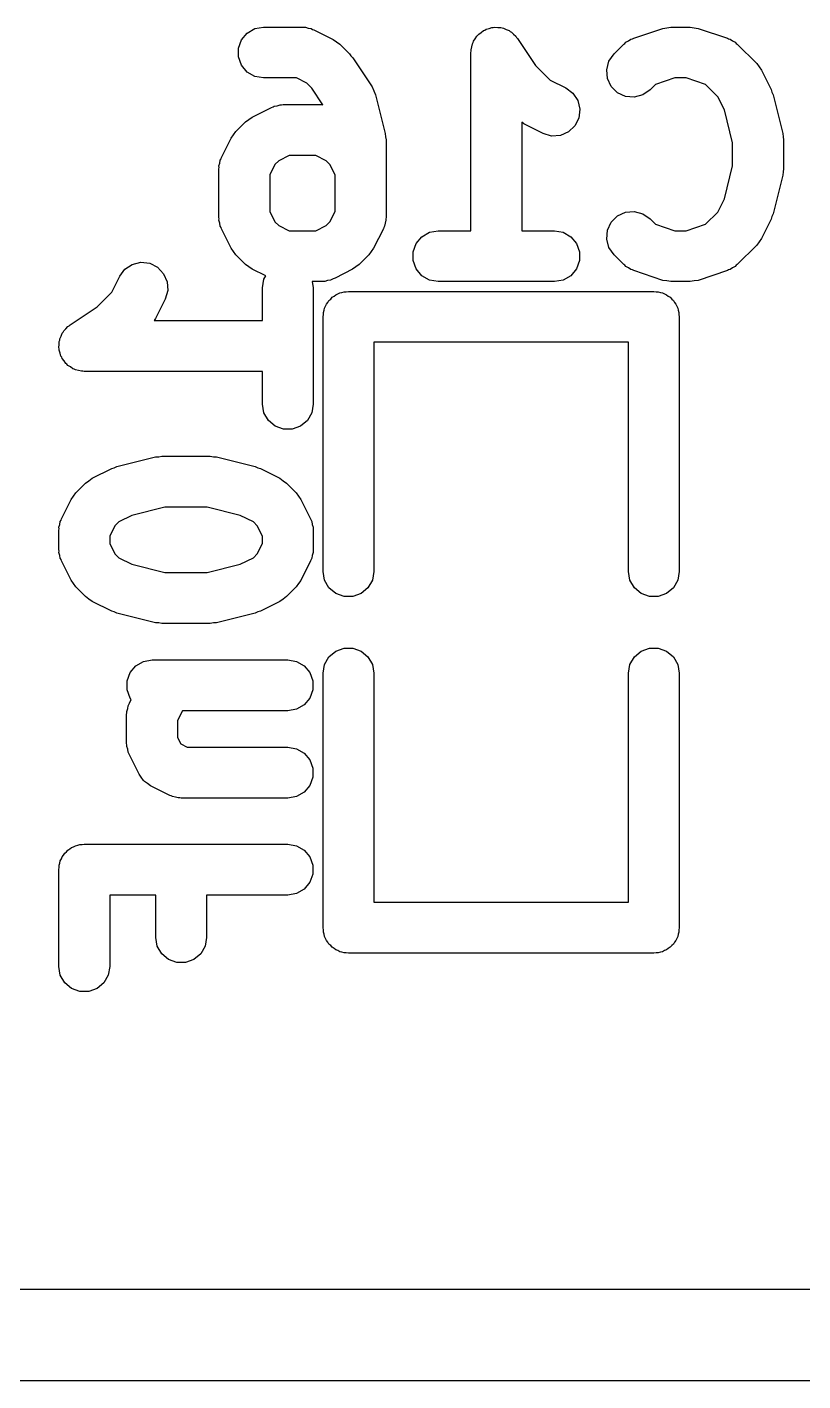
# Model space of a CAD drawing. Extents: x 25.3 to 49.5, y -85 to -25.3.
# Drawn here: x 35.565 to 37.5, y -84.95 to -81.573 of the extents above; entities that cross this region are included whole.
import ezdxf

# ---------------------------------------------------------------- set-up
doc = ezdxf.new("R2010")
doc.units = 0
doc.header["$MEASUREMENT"] = 0
doc.layers.add('BLACK', color=7, linetype='CONTINUOUS')

msp = doc.modelspace()

# ---------------------------------------------------------------- linework, layer by layer
at = {"layer": 'Black'}
for p, q in [((36.0997, -81.6051), (36.1139, -81.5882)), ((36.1139, -81.5882), (36.133, -81.5771)), ((36.133, -81.5771), (36.1547, -81.5733)), ((36.1547, -81.5733), (36.2515, -81.5733)), ((36.2515, -81.5733), (36.2551, -81.5739)), ((36.2551, -81.5739), (36.2588, -81.5737)), ((36.2588, -81.5737), (36.2659, -81.5758)), ((36.2659, -81.5758), (36.2732, -81.5771)), ((36.2732, -81.5771), (36.2764, -81.579)), ((36.2764, -81.579), (36.2799, -81.58)), ((36.2799, -81.58), (36.3283, -81.6042)), ((36.6914, -81.5909), (36.6977, -81.5867)), ((36.6977, -81.5867), (36.7036, -81.5818)), ((36.7036, -81.5818), (36.7069, -81.5806)), ((36.7069, -81.5806), (36.7098, -81.5787)), ((36.7098, -81.5787), (36.7172, -81.5769)), ((36.7172, -81.5769), (36.7243, -81.5743)), ((36.7243, -81.5743), (36.7278, -81.5743)), ((36.7278, -81.5743), (36.7312, -81.5734)), ((36.7312, -81.5734), (36.7388, -81.5743)), ((36.7388, -81.5743), (36.7463, -81.5743)), ((36.7463, -81.5743), (36.7496, -81.5755)), ((36.7496, -81.5755), (36.7531, -81.5759)), ((36.7531, -81.5759), (36.7599, -81.5792)), ((36.7599, -81.5792), (36.7671, -81.5818)), ((36.7671, -81.5818), (36.7698, -81.5841)), ((36.7698, -81.5841), (36.7729, -81.5856)), ((36.7729, -81.5856), (36.7781, -81.5911)), ((37.0781, -81.6008), (37.1507, -81.5766)), ((37.1507, -81.5766), (37.1607, -81.5751)), ((37.1607, -81.5751), (37.1707, -81.5733)), ((37.1707, -81.5733), (37.2191, -81.5733)), ((37.2191, -81.5733), (37.2291, -81.5751)), ((37.2291, -81.5751), (37.2392, -81.5766)), ((37.2392, -81.5766), (37.3118, -81.6008)), ((36.0922, -81.6258), (36.0997, -81.6051)), ((36.3283, -81.6042), (36.3364, -81.6103)), ((36.3364, -81.6103), (36.3448, -81.6161)), ((36.3448, -81.6161), (36.369, -81.6403)), ((36.6743, -81.6226), (36.6756, -81.6151)), ((36.6756, -81.6151), (36.6774, -81.612)), ((36.6774, -81.612), (36.6784, -81.6087)), ((36.6784, -81.6087), (36.6829, -81.6026)), ((36.6829, -81.6026), (36.6867, -81.596)), ((36.6867, -81.596), (36.6894, -81.5937)), ((36.6894, -81.5937), (36.6914, -81.5909)), ((36.7781, -81.5911), (36.7839, -81.596)), ((36.7839, -81.596), (36.7857, -81.599)), ((36.7857, -81.599), (36.7881, -81.6016)), ((36.7881, -81.6016), (36.833, -81.6689)), ((37.0291, -81.6403), (37.0533, -81.6161)), ((37.0533, -81.6161), (37.0563, -81.614)), ((37.0563, -81.614), (37.0587, -81.6113)), ((37.0587, -81.6113), (37.0652, -81.6077)), ((37.0652, -81.6077), (37.0713, -81.6034)), ((37.0713, -81.6034), (37.0749, -81.6025)), ((37.0749, -81.6025), (37.0781, -81.6008)), ((37.3118, -81.6008), (37.315, -81.6025)), ((37.315, -81.6025), (37.3185, -81.6034)), ((37.3185, -81.6034), (37.3246, -81.6077)), ((37.3246, -81.6077), (37.3312, -81.6113)), ((37.3312, -81.6113), (37.3336, -81.614)), ((37.3336, -81.614), (37.3366, -81.6161)), ((37.3366, -81.6161), (37.385, -81.6645)), ((36.0922, -81.6478), (36.0922, -81.6258)), ((36.0997, -81.6686), (36.0922, -81.6478)), ((36.369, -81.6403), (36.3726, -81.6454)), ((36.3726, -81.6454), (36.3769, -81.65)), ((36.3769, -81.65), (36.4253, -81.7225)), ((36.6718, -81.6368), (36.6724, -81.6333)), ((36.6718, -82.0813), (36.6718, -81.6368)), ((36.6722, -81.6298), (36.6743, -81.6226)), ((36.6724, -81.6333), (36.6722, -81.6298)), ((37.0164, -81.6584), (37.0291, -81.6403)), ((36.1139, -81.6855), (36.0997, -81.6686)), ((36.133, -81.6965), (36.1139, -81.6855)), ((36.833, -81.6689), (36.8697, -81.7056)), ((37.0107, -81.6797), (37.0164, -81.6584)), ((37.0126, -81.7016), (37.0107, -81.6797)), ((37.385, -81.6645), (37.3908, -81.6728)), ((37.3908, -81.6728), (37.3969, -81.681)), ((37.3969, -81.681), (37.4211, -81.7294)), ((36.1547, -81.7003), (36.133, -81.6965)), ((36.2365, -81.7003), (36.1547, -81.7003)), ((36.2623, -81.7132), (36.2365, -81.7003)), ((36.2747, -81.7256), (36.2623, -81.7132)), ((36.4253, -81.7225), (36.4297, -81.7326)), ((36.8697, -81.7056), (36.9088, -81.7252)), ((37.022, -81.7216), (37.0126, -81.7016)), ((37.0375, -81.7372), (37.022, -81.7216)), ((37.1325, -81.7165), (37.1189, -81.7301)), ((37.181, -81.7003), (37.1325, -81.7165)), ((37.2088, -81.7003), (37.181, -81.7003)), ((37.2574, -81.7165), (37.2088, -81.7003)), ((37.2879, -81.747), (37.2574, -81.7165)), ((36.3025, -81.7673), (36.2747, -81.7256)), ((36.4297, -81.7326), (36.4341, -81.7424)), ((36.4341, -81.7424), (36.4582, -81.8391)), ((36.9088, -81.7252), (36.9266, -81.7383)), ((36.9266, -81.7383), (36.9387, -81.7567)), ((36.9387, -81.7567), (36.9438, -81.7781)), ((37.0575, -81.7465), (37.0375, -81.7372)), ((37.0795, -81.7484), (37.0575, -81.7465)), ((37.1008, -81.7427), (37.0795, -81.7484)), ((37.1189, -81.7301), (37.1008, -81.7427)), ((37.3043, -81.7799), (37.2879, -81.747)), ((37.4211, -81.7294), (37.423, -81.736)), ((37.423, -81.736), (37.4259, -81.7424)), ((37.4259, -81.7424), (37.4501, -81.8391)), ((36.1263, -81.7977), (36.1747, -81.7735)), ((36.1747, -81.7735), (36.1782, -81.7725)), ((36.1782, -81.7725), (36.1814, -81.7707)), ((36.1814, -81.7707), (36.1887, -81.7694)), ((36.1887, -81.7694), (36.1959, -81.7672)), ((36.1959, -81.7672), (36.1995, -81.7675)), ((36.1995, -81.7675), (36.2031, -81.7668)), ((36.2031, -81.7668), (36.2999, -81.7668)), ((36.2999, -81.7668), (36.3025, -81.7673)), ((36.9438, -81.7781), (36.9413, -81.8001)), ((37.3249, -81.8623), (37.3043, -81.7799)), ((36.0856, -81.8338), (36.1098, -81.8096)), ((36.1098, -81.8096), (36.1181, -81.8038)), ((36.1181, -81.8038), (36.1263, -81.7977)), ((36.8037, -81.8146), (36.7988, -81.8109)), ((36.7988, -81.8109), (36.7988, -82.0813)), ((36.852, -81.8387), (36.8037, -81.8146)), ((36.9314, -81.8198), (36.9154, -81.8349)), ((36.9413, -81.8001), (36.9314, -81.8198)), ((36.0496, -81.8987), (36.0737, -81.8503)), ((36.0737, -81.8503), (36.0798, -81.8421)), ((36.0798, -81.8421), (36.0856, -81.8338)), ((36.4582, -81.8391), (36.4588, -81.8469)), ((36.4588, -81.8469), (36.4601, -81.8545)), ((36.4601, -81.8545), (36.4601, -82.048)), ((36.8732, -81.845), (36.852, -81.8387)), ((36.8952, -81.8437), (36.8732, -81.845)), ((36.9154, -81.8349), (36.8952, -81.8437)), ((37.4501, -81.8391), (37.4506, -81.8469)), ((37.4506, -81.8469), (37.4519, -81.8545)), ((37.4519, -81.8545), (37.4519, -81.9271)), ((37.3249, -81.9193), (37.3249, -81.8623)), ((36.0429, -81.9271), (36.0435, -81.9235)), ((36.0433, -81.9198), (36.0454, -81.9127)), ((36.0435, -81.9235), (36.0433, -81.9198)), ((36.0454, -81.9127), (36.0467, -81.9054)), ((36.0467, -81.9054), (36.0485, -81.9022)), ((36.0485, -81.9022), (36.0496, -81.8987)), ((36.1827, -81.9163), (36.1699, -81.9421)), ((36.1923, -81.9067), (36.1827, -81.9163)), ((36.2181, -81.8938), (36.1923, -81.9067)), ((36.2849, -81.8938), (36.2181, -81.8938)), ((36.3106, -81.9067), (36.2849, -81.8938)), ((36.3203, -81.9163), (36.3106, -81.9067)), ((36.3331, -81.9421), (36.3203, -81.9163)), ((37.3043, -82.0017), (37.3249, -81.9193)), ((36.0429, -82.048), (36.0429, -81.9271)), ((36.1699, -81.9421), (36.1699, -82.0331)), ((36.3331, -82.0331), (36.3331, -81.9421)), ((37.4501, -81.9425), (37.4259, -82.0393)), ((37.4506, -81.9347), (37.4501, -81.9425)), ((37.4519, -81.9271), (37.4506, -81.9347)), ((37.2879, -82.0346), (37.3043, -82.0017)), ((36.0435, -82.0517), (36.0429, -82.048)), ((36.0433, -82.0553), (36.0435, -82.0517)), ((36.0454, -82.0624), (36.0433, -82.0553)), ((36.1699, -82.0331), (36.1827, -82.0588)), ((36.1827, -82.0588), (36.1923, -82.0684)), ((36.3106, -82.0684), (36.3203, -82.0588)), ((36.3203, -82.0588), (36.3331, -82.0331)), ((36.4597, -82.0553), (36.4576, -82.0624)), ((36.4601, -82.048), (36.4595, -82.0517)), ((36.4595, -82.0517), (36.4597, -82.0553)), ((37.0126, -82.08), (37.022, -82.06)), ((37.022, -82.06), (37.0375, -82.0444)), ((37.0375, -82.0444), (37.0575, -82.0351)), ((37.0575, -82.0351), (37.0795, -82.0332)), ((37.0795, -82.0332), (37.1008, -82.0389)), ((37.1008, -82.0389), (37.1189, -82.0515)), ((37.1189, -82.0515), (37.1325, -82.0651)), ((37.2574, -82.0651), (37.2879, -82.0346)), ((37.4211, -82.0523), (37.3969, -82.1006)), ((37.423, -82.0456), (37.4211, -82.0523)), ((37.4259, -82.0393), (37.423, -82.0456)), ((36.0467, -82.0698), (36.0454, -82.0624)), ((36.0485, -82.0729), (36.0467, -82.0698)), ((36.0496, -82.0764), (36.0485, -82.0729)), ((36.0737, -82.1248), (36.0496, -82.0764)), ((36.1923, -82.0684), (36.2181, -82.0813)), ((36.2181, -82.0813), (36.2849, -82.0813)), ((36.2849, -82.0813), (36.3106, -82.0684)), ((36.4534, -82.0764), (36.4292, -82.1248)), ((36.4545, -82.0729), (36.4534, -82.0764)), ((36.4563, -82.0698), (36.4545, -82.0729)), ((36.4576, -82.0624), (36.4563, -82.0698)), ((36.5493, -82.0962), (36.5684, -82.0851)), ((36.5684, -82.0851), (36.5902, -82.0813)), ((36.5902, -82.0813), (36.6718, -82.0813)), ((36.7988, -82.0813), (36.8804, -82.0813)), ((36.8804, -82.0813), (36.9022, -82.0851)), ((36.9022, -82.0851), (36.9213, -82.0962)), ((37.0107, -82.102), (37.0126, -82.08)), ((37.1325, -82.0651), (37.181, -82.0813)), ((37.181, -82.0813), (37.2088, -82.0813)), ((37.2088, -82.0813), (37.2574, -82.0651)), ((36.0798, -82.133), (36.0737, -82.1248)), ((36.4292, -82.1248), (36.4232, -82.133)), ((36.5276, -82.1338), (36.5352, -82.1131)), ((36.5352, -82.1131), (36.5493, -82.0962)), ((36.9213, -82.0962), (36.9354, -82.1131)), ((36.9354, -82.1131), (36.943, -82.1338)), ((37.0164, -82.1233), (37.0107, -82.102)), ((37.0291, -82.1413), (37.0164, -82.1233)), ((37.385, -82.1171), (37.3366, -82.1655)), ((37.3908, -82.1088), (37.385, -82.1171)), ((37.3969, -82.1006), (37.3908, -82.1088)), ((35.8271, -82.1652), (35.8485, -82.16)), ((35.8485, -82.16), (35.8705, -82.1626)), ((36.0856, -82.1413), (36.0798, -82.133)), ((36.1098, -82.1655), (36.0856, -82.1413)), ((36.4173, -82.1413), (36.3932, -82.1655)), ((36.4232, -82.133), (36.4173, -82.1413)), ((36.5276, -82.1558), (36.5276, -82.1338)), ((36.5352, -82.1766), (36.5276, -82.1558)), ((36.943, -82.1558), (36.9354, -82.1766)), ((36.943, -82.1338), (36.943, -82.1558)), ((37.0533, -82.1655), (37.0291, -82.1413)), ((35.776, -82.2342), (35.7956, -82.195)), ((35.7956, -82.195), (35.8087, -82.1773)), ((35.8087, -82.1773), (35.8271, -82.1652)), ((35.8705, -82.1626), (35.8902, -82.1724)), ((35.8902, -82.1724), (35.9053, -82.1884)), ((35.9053, -82.1884), (35.9141, -82.2087)), ((36.1181, -82.1713), (36.1098, -82.1655)), ((36.1263, -82.1774), (36.1181, -82.1713)), ((36.1599, -82.1942), (36.1263, -82.1774)), ((36.1555, -82.2017), (36.1599, -82.1942)), ((36.3767, -82.1774), (36.3331, -82.1992)), ((36.3848, -82.1714), (36.3767, -82.1774)), ((36.3932, -82.1655), (36.3848, -82.1714)), ((36.5493, -82.1935), (36.5352, -82.1766)), ((36.5684, -82.2045), (36.5493, -82.1935)), ((36.9213, -82.1935), (36.9022, -82.2045)), ((36.9354, -82.1766), (36.9213, -82.1935)), ((37.0563, -82.1676), (37.0533, -82.1655)), ((37.0587, -82.1704), (37.0563, -82.1676)), ((37.0652, -82.1739), (37.0587, -82.1704)), ((37.0713, -82.1782), (37.0652, -82.1739)), ((37.0749, -82.1791), (37.0713, -82.1782)), ((37.0781, -82.1809), (37.0749, -82.1791)), ((37.1507, -82.2051), (37.0781, -82.1809)), ((37.3118, -82.1809), (37.2392, -82.2051)), ((37.315, -82.1791), (37.3118, -82.1809)), ((37.3185, -82.1782), (37.315, -82.1791)), ((37.3246, -82.1739), (37.3185, -82.1782)), ((37.3312, -82.1704), (37.3246, -82.1739)), ((37.3336, -82.1676), (37.3312, -82.1704)), ((37.3366, -82.1655), (37.3336, -82.1676)), ((35.9141, -82.2087), (35.9154, -82.2307)), ((36.1517, -82.2234), (36.1555, -82.2017)), ((36.1517, -82.3051), (36.1517, -82.2234)), ((36.2999, -82.2083), (36.276, -82.2083)), ((36.276, -82.2083), (36.2787, -82.2234)), ((36.2787, -82.2234), (36.2787, -82.5137)), ((36.3035, -82.2077), (36.2999, -82.2083)), ((36.3071, -82.2079), (36.3035, -82.2077)), ((36.3143, -82.2058), (36.3071, -82.2079)), ((36.3216, -82.2045), (36.3143, -82.2058)), ((36.3248, -82.2026), (36.3216, -82.2045)), ((36.3283, -82.2016), (36.3248, -82.2026)), ((36.3331, -82.1992), (36.3283, -82.2016)), ((36.5902, -82.2083), (36.5684, -82.2045)), ((36.8804, -82.2083), (36.5902, -82.2083)), ((36.9022, -82.2045), (36.8804, -82.2083)), ((37.1607, -82.2065), (37.1507, -82.2051)), ((37.1707, -82.2083), (37.1607, -82.2065)), ((37.2191, -82.2083), (37.1707, -82.2083)), ((37.2291, -82.2065), (37.2191, -82.2083)), ((37.2392, -82.2051), (37.2291, -82.2065)), ((35.7393, -82.2708), (35.776, -82.2342)), ((35.9091, -82.2518), (35.885, -82.3002)), ((35.9154, -82.2307), (35.9091, -82.2518)), ((36.3114, -82.2642), (36.315, -82.26)), ((36.315, -82.26), (36.3178, -82.2552)), ((36.3178, -82.2552), (36.322, -82.2516)), ((36.322, -82.2516), (36.3256, -82.2474)), ((36.3256, -82.2474), (36.3304, -82.2446)), ((36.3304, -82.2446), (36.3346, -82.241)), ((36.3346, -82.241), (36.3399, -82.2391)), ((36.3399, -82.2391), (36.3447, -82.2363)), ((36.3447, -82.2363), (36.3501, -82.2354)), ((36.3501, -82.2354), (36.3554, -82.2335)), ((36.3554, -82.2335), (36.3609, -82.2335)), ((36.3609, -82.2335), (36.3664, -82.2325)), ((36.3664, -82.2325), (37.1284, -82.2325)), ((37.1284, -82.2325), (37.1339, -82.2335)), ((37.1339, -82.2335), (37.1394, -82.2335)), ((37.1394, -82.2335), (37.1446, -82.2354)), ((37.1446, -82.2354), (37.1501, -82.2363)), ((37.1501, -82.2363), (37.1549, -82.2391)), ((37.1549, -82.2391), (37.1602, -82.241)), ((37.1602, -82.241), (37.1644, -82.2446)), ((37.1644, -82.2446), (37.1692, -82.2474)), ((37.1692, -82.2474), (37.1728, -82.2516)), ((37.1728, -82.2516), (37.177, -82.2552)), ((37.177, -82.2552), (37.1798, -82.26)), ((37.1798, -82.26), (37.1834, -82.2642)), ((35.672, -82.3157), (35.7393, -82.2708)), ((36.3029, -82.296), (36.3039, -82.2905)), ((36.3029, -82.931), (36.3029, -82.296)), ((36.3039, -82.285), (36.3058, -82.2797)), ((36.3039, -82.2905), (36.3039, -82.285)), ((36.3058, -82.2797), (36.3067, -82.2743)), ((36.3067, -82.2743), (36.3095, -82.2695)), ((36.3095, -82.2695), (36.3114, -82.2642)), ((37.1834, -82.2642), (37.1853, -82.2695)), ((37.1853, -82.2695), (37.1881, -82.2743)), ((37.1881, -82.2743), (37.189, -82.2797)), ((37.189, -82.2797), (37.1909, -82.285)), ((37.1909, -82.285), (37.1909, -82.2905)), ((37.1909, -82.2905), (37.1919, -82.296)), ((37.1919, -82.296), (37.1919, -82.931)), ((35.6545, -82.3341), (35.656, -82.331)), ((35.656, -82.331), (35.6615, -82.3257)), ((35.6615, -82.3257), (35.6664, -82.3199)), ((35.6664, -82.3199), (35.6694, -82.3182)), ((35.6694, -82.3182), (35.672, -82.3157)), ((35.885, -82.3002), (35.8813, -82.3051)), ((35.8813, -82.3051), (36.1517, -82.3051)), ((35.6447, -82.3575), (35.6459, -82.3542)), ((35.6447, -82.3651), (35.6447, -82.3575)), ((35.6459, -82.3542), (35.6463, -82.3507)), ((35.6463, -82.3507), (35.6496, -82.3439)), ((35.6496, -82.3439), (35.6522, -82.3368)), ((35.6522, -82.3368), (35.6545, -82.3341)), ((37.0649, -82.3595), (36.4299, -82.3595)), ((36.4299, -82.3595), (36.4299, -82.931)), ((37.0649, -82.931), (37.0649, -82.3595)), ((35.6438, -82.3727), (35.6447, -82.3651)), ((35.6447, -82.3761), (35.6438, -82.3727)), ((35.6447, -82.3796), (35.6447, -82.3761)), ((35.6473, -82.3867), (35.6447, -82.3796)), ((35.6491, -82.3941), (35.6473, -82.3867)), ((35.651, -82.397), (35.6491, -82.3941)), ((35.6522, -82.4003), (35.651, -82.397)), ((35.6571, -82.4061), (35.6522, -82.4003)), ((35.6613, -82.4124), (35.6571, -82.4061)), ((35.6641, -82.4145), (35.6613, -82.4124)), ((35.6664, -82.4172), (35.6641, -82.4145)), ((35.673, -82.421), (35.6664, -82.4172)), ((35.6791, -82.4255), (35.673, -82.421)), ((35.6824, -82.4265), (35.6791, -82.4255)), ((35.6855, -82.4282), (35.6824, -82.4265)), ((35.693, -82.4296), (35.6855, -82.4282)), ((35.7002, -82.4317), (35.693, -82.4296)), ((35.7037, -82.4315), (35.7002, -82.4317)), ((35.7072, -82.4321), (35.7037, -82.4315)), ((36.1517, -82.4321), (35.7072, -82.4321)), ((36.1517, -82.5137), (36.1517, -82.4321)), ((36.1555, -82.5354), (36.1517, -82.5137)), ((36.2787, -82.5137), (36.2749, -82.5354)), ((36.1666, -82.5545), (36.1555, -82.5354)), ((36.1835, -82.5687), (36.1666, -82.5545)), ((36.2639, -82.5545), (36.247, -82.5687)), ((36.2749, -82.5354), (36.2639, -82.5545)), ((36.2042, -82.5762), (36.1835, -82.5687)), ((36.2262, -82.5762), (36.2042, -82.5762)), ((36.247, -82.5687), (36.2262, -82.5762)), ((35.7886, -82.6698), (35.8853, -82.6456)), ((35.8853, -82.6456), (35.8931, -82.6451)), ((35.8931, -82.6451), (35.9007, -82.6437)), ((35.9007, -82.6437), (36.0217, -82.6437)), ((36.0217, -82.6437), (36.0293, -82.6451)), ((36.0293, -82.6451), (36.0371, -82.6456)), ((36.0371, -82.6456), (36.1338, -82.6698)), ((35.719, -82.7049), (35.7272, -82.6988)), ((35.7272, -82.6988), (35.7756, -82.6746)), ((35.7756, -82.6746), (35.7822, -82.6727)), ((35.7822, -82.6727), (35.7886, -82.6698)), ((36.1338, -82.6698), (36.1402, -82.6727)), ((36.1402, -82.6727), (36.1468, -82.6746)), ((36.1468, -82.6746), (36.1952, -82.6988)), ((36.1952, -82.6988), (36.2034, -82.7049)), ((35.6807, -82.7432), (35.6865, -82.7349)), ((35.6865, -82.7349), (35.7107, -82.7107)), ((35.7107, -82.7107), (35.719, -82.7049)), ((36.2034, -82.7049), (36.2117, -82.7107)), ((36.2117, -82.7107), (36.2359, -82.7349)), ((36.2359, -82.7349), (36.2417, -82.7432)), ((35.6504, -82.7998), (35.6746, -82.7514)), ((35.6746, -82.7514), (35.6807, -82.7432)), ((36.2417, -82.7432), (36.2478, -82.7514)), ((36.2478, -82.7514), (36.272, -82.7998)), ((35.6475, -82.8065), (35.6494, -82.8033)), ((35.6494, -82.8033), (35.6504, -82.7998)), ((35.8261, -82.7913), (35.7932, -82.8078)), ((35.9085, -82.7707), (35.8261, -82.7913)), ((36.0139, -82.7707), (35.9085, -82.7707)), ((36.0963, -82.7913), (36.0139, -82.7707)), ((36.1292, -82.8078), (36.0963, -82.7913)), ((36.272, -82.7998), (36.273, -82.8033)), ((36.273, -82.8033), (36.2749, -82.8065)), ((35.6437, -82.8282), (35.6443, -82.8246)), ((35.6437, -82.8766), (35.6437, -82.8282)), ((35.6441, -82.8209), (35.6462, -82.8138)), ((35.6443, -82.8246), (35.6441, -82.8209)), ((35.6462, -82.8138), (35.6475, -82.8065)), ((35.7836, -82.8174), (35.7707, -82.8432)), ((35.7932, -82.8078), (35.7836, -82.8174)), ((36.1388, -82.8174), (36.1292, -82.8078)), ((36.1517, -82.8432), (36.1388, -82.8174)), ((36.2749, -82.8065), (36.2762, -82.8138)), ((36.2762, -82.8138), (36.2783, -82.8209)), ((36.2783, -82.8209), (36.2781, -82.8246)), ((36.2781, -82.8246), (36.2787, -82.8282)), ((36.2787, -82.8282), (36.2787, -82.8766)), ((35.7707, -82.8432), (35.7707, -82.8616)), ((35.7707, -82.8616), (35.7836, -82.8873)), ((36.1388, -82.8873), (36.1517, -82.8616)), ((36.1517, -82.8616), (36.1517, -82.8432)), ((35.6443, -82.8802), (35.6437, -82.8766)), ((35.6441, -82.8838), (35.6443, -82.8802)), ((35.6462, -82.891), (35.6441, -82.8838)), ((35.6475, -82.8983), (35.6462, -82.891)), ((35.6494, -82.9015), (35.6475, -82.8983)), ((35.6504, -82.905), (35.6494, -82.9015)), ((35.6746, -82.9533), (35.6504, -82.905)), ((35.7836, -82.8873), (35.7932, -82.897)), ((35.7932, -82.897), (35.8261, -82.9134)), ((36.0963, -82.9134), (36.1292, -82.897)), ((36.1292, -82.897), (36.1388, -82.8873)), ((36.272, -82.905), (36.2478, -82.9534)), ((36.273, -82.9015), (36.272, -82.905)), ((36.2749, -82.8983), (36.273, -82.9015)), ((36.2762, -82.891), (36.2749, -82.8983)), ((36.2783, -82.8838), (36.2762, -82.891)), ((36.2787, -82.8766), (36.2781, -82.8802)), ((36.2781, -82.8802), (36.2783, -82.8838)), ((35.8261, -82.9134), (35.9085, -82.934)), ((35.9085, -82.934), (36.0139, -82.934)), ((36.0139, -82.934), (36.0963, -82.9134)), ((36.3067, -82.9527), (36.3029, -82.931)), ((36.4299, -82.931), (36.4261, -82.9527)), ((37.0687, -82.9527), (37.0649, -82.931)), ((37.1919, -82.931), (37.1881, -82.9527)), ((35.6807, -82.9615), (35.6746, -82.9533)), ((35.6865, -82.9699), (35.6807, -82.9615)), ((35.7107, -82.994), (35.6865, -82.9699)), ((36.2359, -82.9699), (36.2117, -82.994)), ((36.2418, -82.9615), (36.2359, -82.9699)), ((36.2478, -82.9534), (36.2418, -82.9615)), ((36.3178, -82.9718), (36.3067, -82.9527)), ((36.3346, -82.986), (36.3178, -82.9718)), ((36.415, -82.9718), (36.3982, -82.986)), ((36.4261, -82.9527), (36.415, -82.9718)), ((37.0798, -82.9718), (37.0687, -82.9527)), ((37.0966, -82.986), (37.0798, -82.9718)), ((37.177, -82.9718), (37.1602, -82.986)), ((37.1881, -82.9527), (37.177, -82.9718)), ((35.719, -82.9999), (35.7107, -82.994)), ((35.7272, -83.0059), (35.719, -82.9999)), ((35.7756, -83.0301), (35.7272, -83.0059)), ((36.1952, -83.0059), (36.1517, -83.0277)), ((36.2034, -82.9999), (36.1952, -83.0059)), ((36.2117, -82.994), (36.2034, -82.9999)), ((36.3554, -82.9935), (36.3346, -82.986)), ((36.3774, -82.9935), (36.3554, -82.9935)), ((36.3982, -82.986), (36.3774, -82.9935)), ((37.1174, -82.9935), (37.0966, -82.986)), ((37.1394, -82.9935), (37.1174, -82.9935)), ((37.1602, -82.986), (37.1394, -82.9935)), ((35.7822, -83.0321), (35.7756, -83.0301)), ((35.7886, -83.0349), (35.7822, -83.0321)), ((35.8853, -83.0591), (35.7886, -83.0349)), ((36.1338, -83.0349), (36.0371, -83.0591)), ((36.1402, -83.0321), (36.1338, -83.0349)), ((36.1468, -83.0301), (36.1402, -83.0321)), ((36.1517, -83.0277), (36.1468, -83.0301)), ((35.8931, -83.0597), (35.8853, -83.0591)), ((35.9007, -83.061), (35.8931, -83.0597)), ((36.0217, -83.061), (35.9007, -83.061)), ((36.0293, -83.0597), (36.0217, -83.061)), ((36.0371, -83.0591), (36.0293, -83.0597)), ((36.3178, -83.1442), (36.3346, -83.13)), ((36.3346, -83.13), (36.3554, -83.1225)), ((36.3554, -83.1225), (36.3774, -83.1225)), ((36.3774, -83.1225), (36.3982, -83.13)), ((36.3982, -83.13), (36.415, -83.1442)), ((37.0798, -83.1442), (37.0966, -83.13)), ((37.0966, -83.13), (37.1174, -83.1225)), ((37.1174, -83.1225), (37.1394, -83.1225)), ((37.1394, -83.1225), (37.1602, -83.13)), ((37.1602, -83.13), (37.177, -83.1442)), ((35.8215, -83.1835), (35.8357, -83.1666)), ((35.8357, -83.1666), (35.8548, -83.1556)), ((35.8548, -83.1556), (35.8765, -83.1517)), ((35.8765, -83.1517), (36.2152, -83.1517)), ((36.2152, -83.1517), (36.2369, -83.1556)), ((36.2369, -83.1556), (36.256, -83.1666)), ((36.256, -83.1666), (36.2702, -83.1835)), ((36.3029, -83.185), (36.3067, -83.1633)), ((36.3067, -83.1633), (36.3178, -83.1442)), ((36.415, -83.1442), (36.4261, -83.1633)), ((36.4261, -83.1633), (36.4299, -83.185)), ((37.0649, -83.185), (37.0687, -83.1633)), ((37.0687, -83.1633), (37.0798, -83.1442)), ((37.177, -83.1442), (37.1881, -83.1633)), ((37.1881, -83.1633), (37.1919, -83.185)), ((35.814, -83.2042), (35.8215, -83.1835)), ((35.814, -83.2263), (35.814, -83.2042)), ((36.2702, -83.1835), (36.2777, -83.2042)), ((36.2777, -83.2042), (36.2777, -83.2263)), ((36.3029, -83.82), (36.3029, -83.185)), ((36.4299, -83.185), (36.4299, -83.7565)), ((37.0649, -83.7565), (37.0649, -83.185)), ((37.1919, -83.185), (37.1919, -83.82)), ((35.8215, -83.247), (35.814, -83.2263)), ((36.2777, -83.2263), (36.2702, -83.247)), ((35.8135, -83.2805), (35.8156, -83.2734)), ((35.8156, -83.2734), (35.8169, -83.2661)), ((35.8169, -83.2661), (35.8187, -83.2629)), ((35.8187, -83.2629), (35.8197, -83.2594)), ((35.8197, -83.2594), (35.8243, -83.2503)), ((35.8243, -83.2503), (35.8215, -83.247)), ((36.2369, -83.2749), (36.2152, -83.2787)), ((36.256, -83.2639), (36.2369, -83.2749)), ((36.2702, -83.247), (36.256, -83.2639)), ((35.813, -83.2878), (35.8137, -83.2842)), ((35.813, -83.3604), (35.813, -83.2878)), ((35.8137, -83.2842), (35.8135, -83.2805)), ((35.9521, -83.2787), (35.94, -83.3028)), ((35.94, -83.3028), (35.94, -83.3454)), ((36.2152, -83.2787), (35.9521, -83.2787)), ((35.8137, -83.364), (35.813, -83.3604)), ((35.8135, -83.3676), (35.8137, -83.364)), ((35.8156, -83.3748), (35.8135, -83.3676)), ((35.8169, -83.3821), (35.8156, -83.3748)), ((35.94, -83.3454), (35.9481, -83.3614)), ((35.9481, -83.3614), (35.9641, -83.3695)), ((35.9641, -83.3695), (36.2152, -83.3695)), ((36.2152, -83.3695), (36.2369, -83.3733)), ((36.2369, -83.3733), (36.256, -83.3843)), ((35.8187, -83.3853), (35.8169, -83.3821)), ((35.8197, -83.3888), (35.8187, -83.3853)), ((35.8439, -83.4372), (35.8197, -83.3888)), ((36.256, -83.3843), (36.2702, -83.4012)), ((36.2702, -83.4012), (36.2777, -83.4219)), ((35.8495, -83.4446), (35.8439, -83.4372)), ((35.8546, -83.4524), (35.8495, -83.4446)), ((36.2777, -83.444), (36.2702, -83.4647)), ((36.2777, -83.4219), (36.2777, -83.444)), ((35.856, -83.4535), (35.8546, -83.4524)), ((35.8571, -83.4549), (35.856, -83.4535)), ((35.8648, -83.46), (35.8571, -83.4549)), ((35.8723, -83.4656), (35.8648, -83.46)), ((35.9207, -83.4897), (35.8723, -83.4656)), ((36.2702, -83.4647), (36.256, -83.4816)), ((35.9242, -83.4908), (35.9207, -83.4897)), ((35.9274, -83.4926), (35.9242, -83.4908)), ((35.9347, -83.4939), (35.9274, -83.4926)), ((35.9419, -83.496), (35.9347, -83.4939)), ((35.9455, -83.4958), (35.9419, -83.496)), ((35.9491, -83.4965), (35.9455, -83.4958)), ((36.2152, -83.4965), (35.9491, -83.4965)), ((36.2369, -83.4926), (36.2152, -83.4965)), ((36.256, -83.4816), (36.2369, -83.4926)), ((35.6855, -83.6152), (35.691, -83.6142)), ((35.691, -83.6142), (35.6962, -83.6123)), ((35.6962, -83.6123), (35.7017, -83.6123)), ((35.7017, -83.6123), (35.7072, -83.6114)), ((35.7072, -83.6114), (36.2152, -83.6114)), ((36.2152, -83.6114), (36.2369, -83.6152)), ((35.6503, -83.6483), (35.6522, -83.6431)), ((35.6522, -83.6431), (35.6558, -83.6388)), ((35.6558, -83.6388), (35.6586, -83.634)), ((35.6586, -83.634), (35.6628, -83.6305)), ((35.6628, -83.6305), (35.6664, -83.6262)), ((35.6664, -83.6262), (35.6712, -83.6234)), ((35.6712, -83.6234), (35.6755, -83.6199)), ((35.6755, -83.6199), (35.6807, -83.618)), ((35.6807, -83.618), (35.6855, -83.6152)), ((36.2369, -83.6152), (36.256, -83.6262)), ((36.256, -83.6262), (36.2702, -83.6431)), ((36.2702, -83.6431), (36.2777, -83.6638)), ((35.6437, -83.6749), (35.6447, -83.6694)), ((35.6437, -83.9168), (35.6437, -83.6749)), ((35.6447, -83.6638), (35.6466, -83.6586)), ((35.6447, -83.6694), (35.6447, -83.6638)), ((35.6466, -83.6586), (35.6475, -83.6531)), ((35.6475, -83.6531), (35.6503, -83.6483)), ((36.2777, -83.6638), (36.2777, -83.6859)), ((36.2702, -83.7066), (36.256, -83.7235)), ((36.2777, -83.6859), (36.2702, -83.7066)), ((35.8856, -83.7384), (35.7707, -83.7384)), ((35.7707, -83.7384), (35.7707, -83.9168)), ((35.8856, -83.8442), (35.8856, -83.7384)), ((36.2152, -83.7384), (36.0126, -83.7384)), ((36.0126, -83.7384), (36.0126, -83.8442)), ((36.2369, -83.7345), (36.2152, -83.7384)), ((36.256, -83.7235), (36.2369, -83.7345)), ((36.4299, -83.7565), (37.0649, -83.7565)), ((35.8894, -83.8659), (35.8856, -83.8442)), ((36.0126, -83.8442), (36.0088, -83.8659)), ((36.3039, -83.8255), (36.3029, -83.82)), ((36.3039, -83.831), (36.3039, -83.8255)), ((36.3058, -83.8362), (36.3039, -83.831)), ((36.3067, -83.8417), (36.3058, -83.8362)), ((36.3095, -83.8465), (36.3067, -83.8417)), ((36.3114, -83.8517), (36.3095, -83.8465)), ((37.1853, -83.8465), (37.1834, -83.8517)), ((37.1881, -83.8417), (37.1853, -83.8465)), ((37.189, -83.8362), (37.1881, -83.8417)), ((37.1909, -83.831), (37.189, -83.8362)), ((37.1919, -83.82), (37.1909, -83.8255)), ((37.1909, -83.8255), (37.1909, -83.831)), ((35.9005, -83.885), (35.8894, -83.8659)), ((36.0088, -83.8659), (35.9978, -83.885)), ((36.315, -83.856), (36.3114, -83.8517)), ((36.3178, -83.8608), (36.315, -83.856)), ((36.322, -83.8644), (36.3178, -83.8608)), ((36.3256, -83.8686), (36.322, -83.8644)), ((36.3304, -83.8714), (36.3256, -83.8686)), ((36.3346, -83.875), (36.3304, -83.8714)), ((36.3399, -83.8769), (36.3346, -83.875)), ((36.3447, -83.8797), (36.3399, -83.8769)), ((36.3501, -83.8806), (36.3447, -83.8797)), ((36.3554, -83.8825), (36.3501, -83.8806)), ((36.3609, -83.8825), (36.3554, -83.8825)), ((36.3664, -83.8835), (36.3609, -83.8825)), ((37.1284, -83.8835), (36.3664, -83.8835)), ((37.1339, -83.8825), (37.1284, -83.8835)), ((37.1394, -83.8825), (37.1339, -83.8825)), ((37.1446, -83.8806), (37.1394, -83.8825)), ((37.1501, -83.8797), (37.1446, -83.8806)), ((37.1549, -83.8769), (37.1501, -83.8797)), ((37.1602, -83.875), (37.1549, -83.8769)), ((37.1644, -83.8714), (37.1602, -83.875)), ((37.1692, -83.8686), (37.1644, -83.8714)), ((37.1728, -83.8644), (37.1692, -83.8686)), ((37.177, -83.8608), (37.1728, -83.8644)), ((37.1798, -83.856), (37.177, -83.8608)), ((37.1834, -83.8517), (37.1798, -83.856)), ((35.6475, -83.9385), (35.6437, -83.9168)), ((35.7707, -83.9168), (35.7669, -83.9385)), ((35.9174, -83.8992), (35.9005, -83.885)), ((35.9381, -83.9067), (35.9174, -83.8992)), ((35.9601, -83.9067), (35.9381, -83.9067)), ((35.9809, -83.8992), (35.9601, -83.9067)), ((35.9978, -83.885), (35.9809, -83.8992)), ((35.6586, -83.9576), (35.6475, -83.9385)), ((35.7669, -83.9385), (35.7559, -83.9576)), ((35.6755, -83.9718), (35.6586, -83.9576)), ((35.6962, -83.9793), (35.6755, -83.9718)), ((35.7182, -83.9793), (35.6962, -83.9793)), ((35.739, -83.9718), (35.7182, -83.9793)), ((35.7559, -83.9576), (35.739, -83.9718)), ((25.5143, -84.7217), (49.2506, -84.7217)), ((49.3649, -84.9503), (25.4, -84.9503))]:
    msp.add_line(p, q, dxfattribs=at)

doc.saveas('drawing.dxf')
